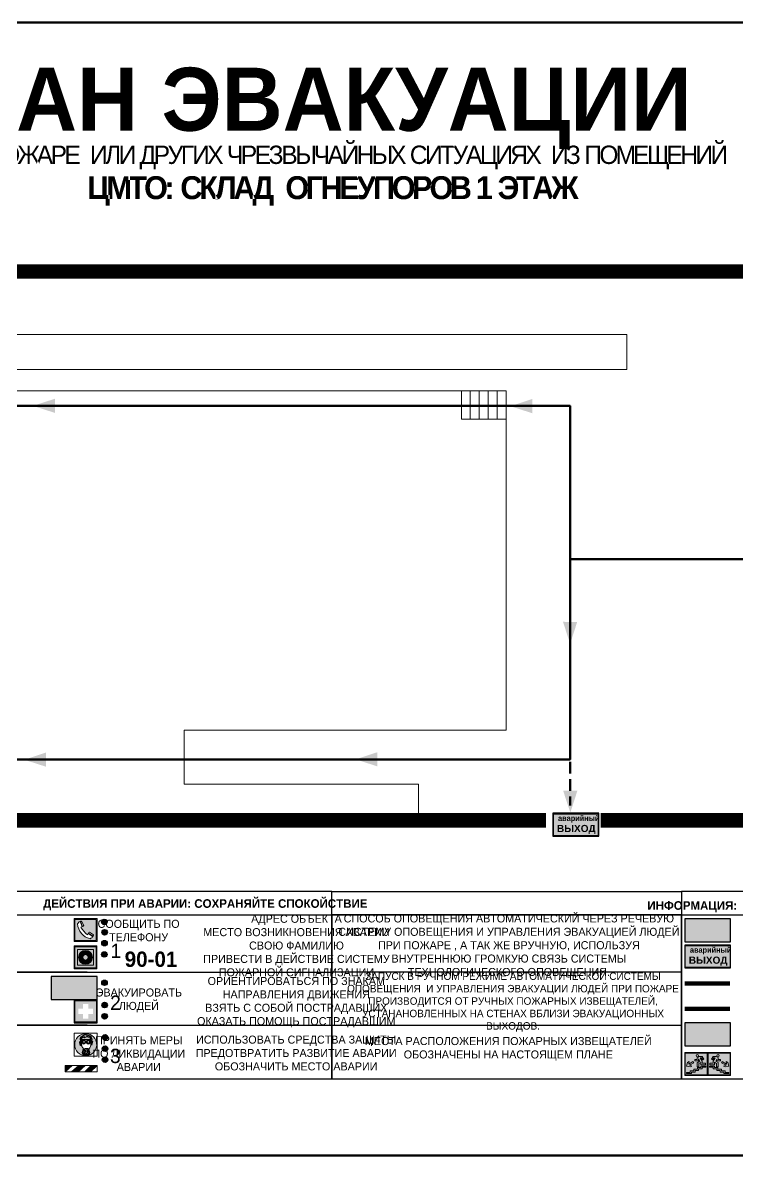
# Model space of a CAD drawing. Header units: millimetres. Extents: x 13810 to 67229, y 12374 to 21950.
# Drawn here: x 34513.5 to 34762.5, y 20273 to 20668 of the extents above; entities that cross this region are included whole.
import ezdxf

# ---------------------------------------------------------------- set-up
doc = ezdxf.new("R2010")
doc.units = ezdxf.units.MM
doc.linetypes.add('GOST2.303 4', pattern=[7, 5, -2, 0])
doc.linetypes.add('{ Wide Dash }', pattern=[12, 4, -2, 4, -2])
doc.layers.add('План_Штампы', color=7, linetype='Continuous')
doc.styles.add('обычный', font='arial.ttf')

# ---------------------------------------------------------------- blocks, each defined once
blk = doc.blocks.new('A$C38D26F80')
h = blk.add_hatch(color=5)
h.dxf.hatch_style = 1
h.paths.add_polyline_path([(-8.77, -4.48, 1), (-0.19, -4.48, 1)])
h.paths.add_polyline_path([(-6.75, -3.58), (-6.75, -3.31), (-6.62, -3.22), (-6.5, -3.22), (-6.42, -3.3), (-6.39, -3.28), (-6.59, -2.23), (-6.59, -2.01), (-6.38, -1.58), (-4.76, -0.4), (-4.13, -0.79, -0.362848), (-2.1, -2.1, -0.201049), (-2.17, -2.48, 0.085434), (-2.26, -3.13), (-1.9, -3.16), (-2.25, -4.7), (-2.4, -4.59), (-2.43, -4.34), (-2.36, -4.34), (-2.14, -3.34), (-2.47, -3.42), (-2.58, -1.95), (-2.77, -1.58), (-3.58, -1.52), (-3.92, -1.26), (-5.05, -1.73), (-4.87, -1.39), (-5.41, -1.6), (-5.41, -1.46), (-6.13, -1.87), (-6.18, -3.5), (-6.56, -3.47), (-6.37, -4.59), (-6.16, -4.43), (-6.16, -4.66), (-6.36, -4.79), (-6.37, -4.8), (-6.51, -4.76)], flags=16)
h.paths.add_polyline_path([(-6.51, -4.76), (-6.36, -4.79), (-6.37, -4.8)], flags=0)
h.paths.add_polyline_path([(-5.92, -2.34, 0.089508), (-2.67, -2.35), (-2.48, -3.88, -0.268602), (-3.4, -6.18, 0.262449), (-5.2, -6.18, -0.268602), (-6.11, -3.88)], flags=16)
edge = h.paths.add_edge_path(flags=16)
edge.add_ellipse((-5.19, -3.41), major_axis=(0, 0.842), ratio=0.848992, start_angle=0, end_angle=360)
edge = h.paths.add_edge_path(flags=0)
edge.add_ellipse((-5.19, -3.39), major_axis=(0, 0.665), ratio=0.853798, start_angle=0, end_angle=360)
edge = h.paths.add_edge_path(flags=0)
edge.add_ellipse((-5.19, -3.4), major_axis=(0, 0.528), ratio=0.864094, start_angle=0, end_angle=360)
edge = h.paths.add_edge_path(flags=16)
edge.add_ellipse((-3.47, -3.4), major_axis=(0, 0.842), ratio=0.848992, start_angle=0, end_angle=360)
h.paths.add_polyline_path([(-3.13, -6.45), (-3.13, -6.84, 0.383174), (-5.57, -6.85), (-5.57, -6.49, -0.369952)], flags=16)
edge = h.paths.add_edge_path(flags=0)
edge.add_ellipse((-3.47, -3.39), major_axis=(0, 0.665), ratio=0.853798, start_angle=0, end_angle=360)
edge = h.paths.add_edge_path(flags=0)
edge.add_ellipse((-3.47, -3.4), major_axis=(0, 0.528), ratio=0.864094, start_angle=0, end_angle=360)
edge = h.paths.add_edge_path(flags=16)
edge.add_ellipse((-4.34, -7.57), major_axis=(-1.48, 0), ratio=0.744955, start_angle=0, end_angle=360)
h.paths.add_polyline_path([(-5.01, -6.85, -1), (-5.15, -6.85, -1)], flags=0)
h.paths.add_polyline_path([(-5.33, -7.14, -1), (-5.47, -7.14, -1)], flags=0)
h.paths.add_polyline_path([(-4.61, -6.71, -1), (-4.74, -6.71, -1)], flags=16)
h.paths.add_polyline_path([(-5.43, -7.51, -1), (-5.57, -7.51, -1)], flags=0)
h.paths.add_polyline_path([(-4.26, -6.67, -1), (-4.4, -6.67, -1)], flags=16)
h.paths.add_polyline_path([(-4.74, -7.14, -1), (-4.88, -7.14, -1)], flags=0)
h.paths.add_polyline_path([(-4.93, -7.43, -1), (-5.07, -7.43, -1)], flags=0)
h.paths.add_polyline_path([(-4.41, -7.07, -1), (-4.54, -7.07, -1)], flags=0)
h.paths.add_polyline_path([(-5.33, -7.87, -1), (-5.46, -7.87, -1)], flags=0)
h.paths.add_polyline_path([(-3.8, -6.71, -1), (-3.94, -6.71, -1)], flags=16)
h.paths.add_polyline_path([(-4.85, -7.78, -1), (-4.98, -7.78, -1)], flags=0)
h.paths.add_polyline_path([(-3.96, -7.14, -1), (-4.1, -7.14, -1)], flags=0)
h.paths.add_polyline_path([(-4.33, -7.53, -1), (-4.47, -7.53, -1)], flags=0)
h.paths.add_polyline_path([(-5.09, -8.12, -1), (-5.23, -8.12, -1)], flags=0)
h.paths.add_polyline_path([(-3.5, -6.94, -1), (-3.64, -6.94, -1)], flags=0)
h.paths.add_polyline_path([(-4.54, -7.97, -1), (-4.68, -7.97, -1)], flags=0)
h.paths.add_polyline_path([(-3.66, -7.39, -1), (-3.8, -7.39, -1)], flags=0)
h.paths.add_polyline_path([(-4.73, -8.35, -1), (-4.86, -8.35, -1)], flags=0)
h.paths.add_polyline_path([(-4.09, -7.96, -1), (-4.23, -7.96, -1)], flags=0)
h.paths.add_polyline_path([(-3.77, -7.74, -1), (-3.91, -7.74, -1)], flags=0)
h.paths.add_polyline_path([(-3.22, -7.27, -1), (-3.35, -7.27, -1)], flags=0)
h.paths.add_polyline_path([(-4.34, -8.4, -1), (-4.47, -8.4, -1)], flags=0)
h.paths.add_polyline_path([(-3.16, -7.61, -1), (-3.3, -7.61, -1)], flags=0)
h.paths.add_polyline_path([(-3.9, -8.35, -1), (-4.04, -8.35, -1)], flags=0)
h.paths.add_polyline_path([(-3.32, -7.91, -1), (-3.46, -7.91, -1)], flags=0)
h.paths.add_polyline_path([(-3.55, -8.23, -1), (-3.69, -8.23, -1)], flags=0)
at = {"color": 5, "lineweight": 5}
for p, q in [((-4.48, 0), (-8.96, 0)), ((-8.96, 0), (-8.96, -4.48)), ((-4.48, 0), (0, 0)), ((0, 0), (0, -4.48)), ((-6.75, -3.31), (-6.62, -3.22)), ((-6.75, -3.58), (-6.75, -3.31)), ((-6.51, -4.76), (-6.75, -3.58)), ((-6.62, -3.22), (-6.5, -3.22)), ((-6.59, -2.01), (-6.38, -1.58)), ((-6.59, -2.23), (-6.59, -2.01)), ((-6.39, -3.28), (-6.59, -2.23)), ((-6.18, -3.5), (-6.56, -3.47)), ((-6.56, -3.47), (-6.37, -4.59)), ((-6.5, -3.22), (-6.42, -3.3)), ((-6.42, -3.3), (-6.39, -3.28)), ((-6.38, -1.58), (-4.76, -0.4)), ((-6.13, -1.87), (-6.18, -3.5)), ((-5.41, -1.46), (-6.13, -1.87)), ((-5.92, -2.34), (-6.11, -3.88)), ((-4.87, -1.39), (-5.41, -1.6)), ((-5.41, -1.6), (-5.41, -1.46)), ((-3.92, -1.26), (-5.05, -1.73)), ((-5.05, -1.73), (-4.87, -1.39)), ((-4.76, -0.4), (-4.13, -0.79)), ((-3.58, -1.52), (-3.92, -1.26)), ((-2.77, -1.58), (-3.58, -1.52)), ((-2.58, -1.95), (-2.77, -1.58)), ((-2.67, -2.34), (-2.48, -3.88)), ((-2.47, -3.42), (-2.58, -1.95)), ((-2.14, -3.34), (-2.47, -3.42)), ((-2.43, -4.34), (-2.4, -4.59)), ((-2.43, -4.34), (-2.36, -4.34)), ((-2.36, -4.34), (-2.14, -3.34)), ((-1.9, -3.16), (-2.26, -3.13)), ((-2.25, -4.7), (-1.9, -3.16)), ((-8.96, -8.96), (-8.96, -4.48)), ((-6.37, -4.8), (-6.51, -4.76)), ((-6.37, -4.59), (-6.16, -4.43)), ((-6.16, -4.66), (-6.37, -4.8)), ((-6.16, -4.43), (-6.16, -4.66)), ((-5.57, -6.49), (-5.57, -6.85)), ((-3.13, -6.45), (-3.13, -6.84)), ((-2.4, -4.59), (-2.25, -4.7)), ((0, -8.96), (0, -4.48)), ((-4.48, -8.96), (-8.96, -8.96)), ((-4.48, -8.96), (0, -8.96))]:
    blk.add_line(p, q, dxfattribs=at)
at = {"color": 5}
for p, q in [((-6.75, -3.31), (-6.62, -3.22)), ((-6.75, -3.58), (-6.75, -3.31)), ((-6.51, -4.76), (-6.75, -3.58)), ((-6.62, -3.22), (-6.5, -3.22)), ((-6.59, -2.01), (-6.38, -1.58)), ((-6.59, -2.23), (-6.59, -2.01)), ((-6.39, -3.28), (-6.59, -2.23)), ((-6.18, -3.5), (-6.56, -3.47)), ((-6.56, -3.47), (-6.37, -4.59)), ((-6.5, -3.22), (-6.42, -3.3)), ((-6.42, -3.3), (-6.39, -3.28)), ((-6.38, -1.58), (-4.76, -0.4)), ((-6.13, -1.87), (-6.18, -3.5)), ((-5.41, -1.46), (-6.13, -1.87)), ((-4.87, -1.39), (-5.41, -1.6)), ((-5.41, -1.6), (-5.41, -1.46)), ((-3.92, -1.26), (-5.05, -1.73)), ((-5.05, -1.73), (-4.87, -1.39)), ((-4.76, -0.4), (-4.13, -0.79)), ((-3.58, -1.52), (-3.92, -1.26)), ((-2.77, -1.58), (-3.58, -1.52)), ((-2.58, -1.95), (-2.77, -1.58)), ((-2.47, -3.42), (-2.58, -1.95)), ((-2.14, -3.34), (-2.47, -3.42)), ((-2.4, -4.59), (-2.43, -4.34)), ((-2.43, -4.34), (-2.36, -4.34)), ((-2.36, -4.34), (-2.14, -3.34)), ((-2.26, -3.13), (-1.9, -3.16)), ((-1.9, -3.16), (-2.25, -4.7)), ((-6.37, -4.8), (-6.51, -4.76)), ((-6.36, -4.79), (-6.51, -4.76)), ((-6.37, -4.59), (-6.16, -4.43)), ((-6.16, -4.66), (-6.37, -4.8)), ((-6.16, -4.66), (-6.36, -4.79)), ((-6.16, -4.43), (-6.16, -4.66)), ((-2.25, -4.7), (-2.4, -4.59))]:
    blk.add_line(p, q, dxfattribs=at)
at = {"color": 5, "lineweight": 5}
for centre, radius in [((-4.48, -4.48), 4.29), ((-5.5, -7.51), 0.0678), ((-5.4, -7.14), 0.0678), ((-5.4, -7.87), 0.0678), ((-5.16, -8.12), 0.0678), ((-5.08, -6.85), 0.0678), ((-5, -7.43), 0.0678), ((-4.91, -7.78), 0.0678), ((-4.81, -7.14), 0.0678), ((-4.79, -8.35), 0.0678), ((-4.67, -6.71), 0.0678), ((-4.61, -7.97), 0.0678), ((-4.47, -7.07), 0.0678), ((-4.4, -7.53), 0.0678), ((-4.4, -8.4), 0.0678), ((-4.33, -6.67), 0.0678), ((-4.16, -7.96), 0.0678), ((-4.03, -7.14), 0.0678), ((-3.97, -8.35), 0.0678), ((-3.87, -6.71), 0.0678), ((-3.84, -7.74), 0.0678), ((-3.73, -7.39), 0.0678), ((-3.62, -8.23), 0.0678), ((-3.57, -6.94), 0.0678), ((-3.39, -7.91), 0.0678), ((-3.28, -7.27), 0.0678), ((-3.23, -7.61), 0.0678)]:
    blk.add_circle(centre, radius, dxfattribs=at)
for centre, radius, start, end in [((-3.66, -4.24), 2.47, 171.573, 231.7124), ((-4.28, 6.66), 9.15, 259.6987, 280.1569), ((-4.93, -4.24), 2.47, 308.2876, 8.427), ((-0.47, -3.05), 1.79, 161.5846, 182.4584), ((-2.6, -2.2), 0.513, 326.4781, 11.7739), ((-4.33, -7.88), 1.87, 50.358, 131.5662), ((-4.34, -8.2), 1.82, 48.4943, 132.3565), ((-4.3, -7.78), 1.83, 60.5889, 119.4111)]:
    blk.add_arc(centre, radius, start, end, dxfattribs=at)
at = {"color": 5}
for centre, radius, start, end in [((-3.89, -2.66), 1.88, 17.387, 97.1599), ((-0.35, -3.07), 1.91, 162.2553, 181.7878), ((-2.6, -2.2), 0.511, 326.3906, 11.8614)]:
    blk.add_arc(centre, radius, start, end, dxfattribs=at)
at = {"color": 5, "lineweight": 5}
for centre, major_axis, ratio in [((-5.19, -3.41), (0, 0.842), 0.848992), ((-5.19, -3.39), (0, 0.665), 0.853798), ((-5.19, -3.4), (0, 0.528), 0.864094), ((-3.47, -3.4), (0, 0.842), 0.848992), ((-3.47, -3.39), (0, 0.665), 0.853798), ((-3.47, -3.4), (0, 0.528), 0.864094), ((-4.34, -7.57), (-1.48, 0), 0.744955)]:
    blk.add_ellipse(centre, major_axis=major_axis, ratio=ratio, dxfattribs=at)
blk = doc.blocks.new('A$C47DD6509')
at = {"lineweight": 5}
for points in [[(-8.69, 0), (-11.19, 0), (-11.19, -2.22)], [(-4.22, 0), (-6.45, 0), (-8.91, -2.22), (-6.61, -2.22)], [(0, 0), (-2.09, 0), (-4.36, -2.22), (-2.29, -2.22)]]:
    blk.add_hatch(color=242, dxfattribs=at).paths.add_polyline_path(points)
at = {"color": 242, "lineweight": 5}
for p, q in [((-11.19, -2.22), (-8.69, 0)), ((-11.19, -2.22), (-11.19, 0)), ((-11.19, 0), (-8.69, 0)), ((-11.19, 0), (0, 0)), ((-8.91, -2.22), (-6.45, 0)), ((-6.61, -2.22), (-4.22, 0)), ((-4.36, -2.22), (-2.09, 0)), ((-2.29, -2.22), (0, 0)), ((0, 0), (0, -2.22)), ((0, -2.22), (-11.19, -2.22))]:
    blk.add_line(p, q, dxfattribs=at)
blk = doc.blocks.new('A$C32E8229D')
at = {"true_color": 0xffffff}
blk.add_hatch(color=7, dxfattribs=at).paths.add_polyline_path([(0, 0), (0, -8), (16, -8), (16, 0)])
h = blk.add_hatch(color=126)
h.paths.add_polyline_path([(0.2, -0.2), (15.8, -0.2), (15.8, -7.8), (0.2, -7.8)])
h.paths.add_polyline_path([(13.49, -2.05), (12.08, -2.05), (11.37, -2.63, 0.162397), (11.29, -2.84), (11.29, -3.63), (10.35, -3.63), (10.35, -4.05), (11.68, -4.05), (11.68, -3.48), (12.26, -4.28), (11.29, -5.1), (11.29, -6.78), (11.85, -6.78), (11.85, -5.44), (12.8, -4.64), (12.8, -5.94), (14.46, -5.94), (14.46, -5.39), (13.45, -5.39), (13.45, -3.97), (12.46, -2.59), (13.15, -2.59), (13.69, -3.34), (14.18, -3)], flags=16)
h.paths.add_polyline_path([(10.74, -1.82, 1), (11.8, -1.82, 1)], flags=16)
h.paths.add_polyline_path([(9.39, -3.59), (5.99, -3.59), (6.56, -3.03), (5.91, -3.03), (5.1, -3.83), (5.91, -4.64), (6.56, -4.64), (5.99, -4.09), (9.39, -4.09)], flags=16)
h.paths.add_polyline_path([(4.29, -1.08), (1.72, -1.08), (1.72, -6.6), (4.29, -6.6)], flags=16)
at = {"color": 126}
blk.add_lwpolyline([(16, -8), (0, -8), (0, 0), (16, 0)], close=True, dxfattribs=at)
blk = doc.blocks.new('A$C18900ED3')
h = blk.add_hatch(color=126)
h.paths.add_polyline_path([(-0.18, -0.18), (-7.02, -0.18), (-7.02, -7.02), (-0.18, -7.02)])
h.paths.add_polyline_path([(-5.89, -4.46), (-5.89, -2.77), (-4.46, -2.77), (-4.46, -1.31), (-2.77, -1.31), (-2.77, -2.77), (-1.33, -2.77), (-1.33, -4.46), (-2.77, -4.46), (-2.77, -5.89), (-4.46, -5.89), (-4.46, -4.46)], flags=16)
at = {"color": 126}
for p, q in [((-7.2, 0), (-7.2, -7.2)), ((0, 0), (-7.2, 0)), ((0, -7.2), (0, 0)), ((-7.02, -7.02), (-7.02, -0.18)), ((-7.02, -0.18), (-0.18, -0.18)), ((-0.18, -0.18), (-0.18, -7.02)), ((-0.18, -7.02), (-7.02, -7.02)), ((-7.2, -7.2), (0, -7.2))]:
    blk.add_line(p, q, dxfattribs=at)
blk = doc.blocks.new('A$C456E1F9C')
at = {"lineweight": 5}
h = blk.add_hatch(color=242, dxfattribs=at)
h.paths.add_polyline_path([(0.51, -1.47), (0.51, -13.26), (12.29, -13.26), (12.29, -1.47)])
h.paths.add_polyline_path([(5.42, -4.95, -0.254479), (4.78, -5.4), (3.52, -2.53, -0.209735), (4.23, -2.4)], flags=16)
h.paths.add_polyline_path([(8.53, -8.6), (10.87, -10.17), (10.54, -10.76), (8.03, -9.13, -0.192251)], flags=16)
h.paths.add_polyline_path([(4.61, -5.49, 0.005518), (3.87, -5.72, 0.128647), (7.49, -10.01, 0.00809), (7.83, -9.33), (10.47, -10.97, -0.16736), (8.99, -12.25, -0.327862), (1.95, -3.95, -0.166952), (3.36, -2.62)], flags=16)
at = {"color": 242, "lineweight": 5}
for p, q in [((0, -13.77), (0, -0.97)), ((12.8, -0.97), (0, -0.97)), ((4.61, -5.49), (3.36, -2.62)), ((3.52, -2.53), (4.78, -5.4)), ((4.23, -2.4), (5.42, -4.95)), ((12.8, -13.77), (12.8, -0.97)), ((7.83, -9.33), (10.47, -10.97)), ((8.03, -9.13), (10.54, -10.76)), ((10.81, -10.12), (8.53, -8.6)), ((10.54, -10.76), (10.8, -10.3)), ((10.8, -10.3), (10.81, -10.12)), ((0, -13.77), (12.8, -13.77))]:
    blk.add_line(p, q, dxfattribs=at)
blk.add_lwpolyline([(0.51, -1.47), (12.29, -1.47), (12.29, -13.26), (0.51, -13.26)], close=True, dxfattribs=at)
for centre, radius, start, end in [((4.59, -5.34), 2.99, 114.28453, 152.19739), ((11.12, -3.31), 9.19, 183.99153, 256.60086), ((4.02, -3.27), 0.891, 76.32839, 123.70924), ((14.98, -39.1), 35.17, 107.14873, 108.41345), ((13.86, -0.94), 11.08, 205.55365, 234.87622), ((4.68, -4.59), 0.824, 276.9621, 334.07228), ((-13.31, 0.8), 23.44, 332.54871, 334.40268), ((8.94, -9.5), 0.989, 114.40924, 157.93883), ((7.87, -9.46), 3, 291.92908, 329.9329)]:
    blk.add_arc(centre, radius, start, end, dxfattribs=at)
blk = doc.blocks.new('A$C54414219')
at = {"true_color": 0xffffff}
h = blk.add_hatch(color=7, dxfattribs=at)
h.paths.add_polyline_path([(2.39, -9.45), (2.39, -18.3), (11.23, -18.3), (11.23, -9.45)], flags=0)
h.paths.add_polyline_path([(10.71, -13.87, -1), (2.92, -13.87, -1)], flags=0)
h.paths.add_polyline_path([(8.3, -13.87, -1), (5.33, -13.87, -1)], flags=0)
h.paths.add_polyline_path([(0.41, -7.47), (0.41, -20.27), (13.21, -20.27), (13.21, -7.47)])
h.paths.add_polyline_path([(0.92, -19.77), (12.71, -19.77), (12.71, -7.98), (0.92, -7.98)], flags=16)
h.paths.add_polyline_path([(11.23, -9.45), (11.23, -18.3), (2.39, -18.3), (2.39, -9.45)], flags=0)
at = {"lineweight": 5}
h = blk.add_hatch(color=242, dxfattribs=at)
h.paths.add_polyline_path([(12.71, -7.98), (0.92, -7.98), (0.92, -19.77), (12.71, -19.77)])
h.paths.add_polyline_path([(11.23, -18.3), (2.39, -18.3), (2.39, -9.45), (11.23, -9.45)], flags=16)
h.paths.add_polyline_path([(10.71, -13.87, -1), (2.92, -13.87, -1)], flags=0)
h.paths.add_polyline_path([(8.3, -13.87, -1), (5.33, -13.87, -1)], flags=0)
at = {"true_color": 0xffffff}
h = blk.add_hatch(color=7, dxfattribs=at)
h.paths.add_polyline_path([(2.39, -9.45), (2.39, -18.3), (11.23, -18.3), (11.23, -9.45)])
h.paths.add_polyline_path([(10.71, -13.87, -1), (2.92, -13.87, -1)], flags=16)
h.paths.add_polyline_path([(8.3, -13.87, -1), (5.33, -13.87, -1)], flags=0)
at = {"lineweight": 5}
h = blk.add_hatch(color=242, dxfattribs=at)
h.paths.add_polyline_path([(2.92, -13.87, 1), (10.71, -13.87, 1)])
h.paths.add_polyline_path([(8.3, -13.87, -1), (5.33, -13.87, -1)], flags=16)
at = {"color": 242, "lineweight": 5}
for p, q in [((0.41, -20.27), (0.41, -7.47)), ((0.41, -7.47), (13.21, -7.47)), ((0.41, -7.47), (13.21, -7.47)), ((13.21, -20.27), (13.21, -7.47)), ((0.41, -20.27), (13.21, -20.27))]:
    blk.add_line(p, q, dxfattribs=at)
for points in [[(0.92, -7.98), (12.71, -7.98), (12.71, -19.77), (0.92, -19.77)], [(2.39, -9.45), (11.23, -9.45), (11.23, -18.3), (2.39, -18.3)]]:
    blk.add_lwpolyline(points, close=True, dxfattribs=at)
for radius in [3.89, 1.49]:
    blk.add_circle((6.81, -13.87), radius, dxfattribs=at)
blk = doc.blocks.new('A$C7B4425F7')
at = {"true_color": 0xffffff}
blk.add_hatch(color=7, dxfattribs=at).paths.add_polyline_path([(0, 0), (-16, 0), (-16, -8), (0, -8)])
h = blk.add_hatch(color=126)
h.paths.add_polyline_path([(-0.2, -0.2), (-15.8, -0.2), (-15.8, -7.8), (-0.2, -7.8)])
h.paths.add_polyline_path([(-11.76, -2.03), (-11.76, -3.66), (-11.17, -3.66, -0.568275), (-11.17, -6.18), (-12.58, -6.18), (-12.58, -2.03)], flags=16)
h.paths.add_polyline_path([(-13.33, -4.12, -0.495768), (-13.59, -6.18), (-15.03, -6.18), (-15.03, -2.03), (-13.59, -2.03, -0.487973)], flags=16)
h.paths.add_polyline_path([(-10.25, -2.03), (-9.48, -2.03), (-9.48, -6.18), (-10.25, -6.18)], flags=16)
h.paths.add_polyline_path([(-13.84, -3.69), (-14.24, -3.69), (-14.24, -3.03), (-13.9, -3.03, -0.692621)], flags=0)
h.paths.add_polyline_path([(-9.15, -2.03), (-8.4, -2.03), (-8.04, -3.07), (-7.68, -2.03), (-6.93, -2.03), (-7.64, -4.1), (-6.93, -6.18), (-7.68, -6.18), (-8.04, -5.14), (-8.4, -6.18), (-9.15, -6.18), (-8.44, -4.1)], flags=16)
h.paths.add_polyline_path([(-11.76, -4.46), (-11.42, -4.46, -0.692621), (-11.36, -5.12), (-11.76, -5.12)], flags=0)
h.paths.add_polyline_path([(-13.9, -5.2), (-14.24, -5.2), (-14.24, -4.55), (-13.84, -4.55, -0.708038)], flags=0)
edge = h.paths.add_edge_path(flags=16)
edge.add_ellipse((-5.51, -4.08), major_axis=(0, 2.05), ratio=0.586184, start_angle=0, end_angle=360)
edge = h.paths.add_edge_path(flags=0)
edge.add_ellipse((-5.51, -4.08), major_axis=(0, 1.14), ratio=0.454828, start_angle=0, end_angle=360)
h.paths.add_polyline_path([(-4.13, -4.96, 0.377264), (-3.48, -4.52, 0.0555), (-3.16, -2.03), (-1.66, -2.03), (-1.66, -4.96), (-0.96, -4.96), (-0.96, -7.01), (-1.75, -7.01), (-1.75, -6.18), (-3.3, -6.18), (-3.3, -7.02), (-4.13, -7.02)], flags=16)
h.paths.add_polyline_path([(-2.73, -2.91), (-2.28, -2.91), (-2.28, -4.96), (-3.05, -4.96, 0.079136)], flags=0)
at = {"color": 126}
blk.add_lwpolyline([(-16, -8), (0, -8), (0, 0), (-16, 0)], close=True, dxfattribs=at)
blk = doc.blocks.new('A$C41C009D9')
at = {"true_color": 0xffffff}
blk.add_hatch(color=7, dxfattribs=at).paths.add_polyline_path([(0, 8), (-16, 8), (-16, 0), (0, 0)])
h = blk.add_hatch(color=126)
h.dxf.hatch_style = 1
h.paths.add_polyline_path([(-15.8, 7.8), (-15.8, 0.2), (-0.2, 0.2), (-0.2, 7.8)])
at = {"color": 126}
for points in [[(-16, 0), (0, 0), (0, 8), (-16, 8)], [(-16, 0), (0, 0), (0, 8), (-16, 8)], [(-15.8, 7.8), (-0.2, 7.8), (-0.2, 0.2), (-15.8, 0.2)]]:
    blk.add_lwpolyline(points, close=True, dxfattribs=at)
at = {"color": 7, "true_color": 0xffffff, "insert": (-15.8, 7.3), "char_height": 2.5, "width": 15.5999, "attachment_point": 1, "style": 'обычный'}
blk.add_mtext('\\pi1.6133;{\\fArial|b1|i0|c204|p34;\\H0.8x;\\W0.8;аварийный\\H1.25x;\\W1;\\P\\pi1.2327;ВЫХОД}', dxfattribs=at)
blk = doc.blocks.new('вниз 3')
at = {"lineweight": 0, "true_color": 0xffffff}
h = blk.add_hatch(color=7, dxfattribs=at)
h.dxf.hatch_style = 1
h.paths.add_polyline_path([(40997.5, -4475.69), (40997.25, -4475.28), (40995.76, -4476.15), (40995.97, -4475.23), (40995.39, -4475.56), (40995.05, -4476.83), (40996.33, -4477.17), (40996.91, -4476.83), (40996, -4476.55)], flags=0)
h.paths.add_polyline_path([(40999.81, -4473.95), (41000.22, -4473.95), (41000.64, -4474.67), (41001.03, -4474.43), (41000.46, -4473.49), (41000.42, -4473.49), (40999.43, -4473.49), (40998.68, -4473.92), (40998.68, -4474.57), (40997.88, -4474.57), (40997.88, -4475), (40999.14, -4475), (40999.14, -4474.43), (40999.14, -4474.38), (40999.59, -4475.15), (40998.72, -4475.67), (40998.72, -4477.06), (40999.24, -4477.06), (40999.24, -4475.96), (40999.95, -4475.56), (40999.95, -4476.43), (41001.61, -4476.43), (41001.61, -4475.88), (41000.47, -4475.88), (41000.47, -4475.12)], flags=0)
h.paths.add_polyline_path([(40999.2, -4473.24, 1), (40998.35, -4473.24, 1)], flags=0)
h.paths.add_polyline_path([(41000.46, -4477.26), (41001.69, -4477.26), (41001.69, -4476.84), (41000.03, -4476.84), (41000.03, -4477.39), (40998.78, -4477.39), (40998.78, -4477.95), (40997.53, -4477.95), (40997.53, -4478.5), (40996.29, -4478.5), (40996.29, -4479.06), (40995.05, -4479.06), (40995.05, -4479.48), (40995.29, -4479.48), (40996.72, -4479.48), (40996.72, -4478.92), (40997.97, -4478.92), (40997.97, -4478.36), (40999.2, -4478.36), (40999.2, -4477.81), (41000.46, -4477.81)], flags=0)
h.paths.add_polyline_path([(41002.37, -4472.17), (40994.37, -4472.17), (40994.37, -4480.17), (41002.37, -4480.17)])
h.paths.add_polyline_path([(41002.16, -4479.96), (40994.57, -4479.96), (40994.57, -4472.37), (41002.16, -4472.37)], flags=16)
h.paths.add_polyline_path([(41001.61, -4475.88), (41001.61, -4476.43), (40999.95, -4476.43), (40999.95, -4475.56), (40999.24, -4475.96), (40999.24, -4477.06), (40998.72, -4477.06), (40998.72, -4475.67), (40999.59, -4475.15), (40999.14, -4474.38), (40999.14, -4474.43), (40999.14, -4475), (40997.88, -4475), (40997.88, -4474.57), (40998.68, -4474.57), (40998.68, -4473.92), (40999.43, -4473.49), (41000.42, -4473.49), (41000.46, -4473.49), (41001.03, -4474.43), (41000.64, -4474.67), (41000.22, -4473.95), (40999.81, -4473.95), (41000.47, -4475.12), (41000.47, -4475.88)], flags=0)
h.paths.add_polyline_path([(41001.69, -4476.84), (41001.69, -4477.26), (41000.46, -4477.26), (41000.46, -4477.81), (40999.2, -4477.81), (40999.2, -4478.36), (40997.97, -4478.36), (40997.97, -4478.92), (40996.72, -4478.92), (40996.72, -4479.48), (40995.05, -4479.48), (40995.05, -4479.06), (40996.29, -4479.06), (40996.29, -4478.5), (40997.53, -4478.5), (40997.53, -4477.95), (40998.78, -4477.95), (40998.78, -4477.39), (41000.03, -4477.39), (41000.03, -4476.84)], flags=0)
h.paths.add_polyline_path([(40998.35, -4473.24, -1), (40999.2, -4473.24, -1)], flags=0)
h.paths.add_polyline_path([(40997.5, -4475.69), (40996, -4476.55), (40996.91, -4476.83), (40996.33, -4477.17), (40995.05, -4476.83), (40995.39, -4475.56), (40995.97, -4475.23), (40995.76, -4476.15), (40997.25, -4475.28)], flags=0)
at = {"lineweight": 0}
h = blk.add_hatch(color=126, dxfattribs=at)
h.dxf.hatch_style = 1
h.paths.add_polyline_path([(41002.16, -4472.37), (40994.57, -4472.37), (40994.57, -4479.96), (41002.16, -4479.96)])
h.paths.add_polyline_path([(40995.97, -4475.23), (40995.76, -4476.15), (40997.25, -4475.28), (40997.5, -4475.69), (40996, -4476.55), (40996.91, -4476.83), (40996.33, -4477.17), (40995.05, -4476.83), (40995.39, -4475.56)], flags=16)
h.paths.add_polyline_path([(40997.88, -4474.57), (40998.68, -4474.57), (40998.68, -4473.92), (40999.43, -4473.49), (41000.42, -4473.49), (41000.46, -4473.49), (41001.03, -4474.43), (41000.64, -4474.67), (41000.22, -4473.95), (40999.81, -4473.95), (41000.47, -4475.12), (41000.47, -4475.88), (41001.61, -4475.88), (41001.61, -4476.43), (40999.95, -4476.43), (40999.95, -4475.56), (40999.24, -4475.96), (40999.24, -4477.06), (40998.72, -4477.06), (40998.72, -4475.67), (40999.59, -4475.15), (40999.14, -4474.38), (40999.14, -4474.43), (40999.14, -4475), (40997.88, -4475)], flags=16)
h.paths.add_polyline_path([(40998.35, -4473.24, -1), (40999.2, -4473.24, -1)], flags=16)
h.paths.add_polyline_path([(40997.53, -4477.95), (40998.78, -4477.95), (40998.78, -4477.39), (41000.03, -4477.39), (41000.03, -4476.84), (41001.69, -4476.84), (41001.69, -4477.26), (41000.46, -4477.26), (41000.46, -4477.81), (40999.2, -4477.81), (40999.2, -4478.36), (40997.97, -4478.36), (40997.97, -4478.92), (40996.72, -4478.92), (40996.72, -4479.48), (40995.05, -4479.48), (40995.05, -4479.06), (40996.29, -4479.06), (40996.29, -4478.5), (40997.53, -4478.5)], flags=16)
at = {"lineweight": 0, "true_color": 0xffffff}
h = blk.add_hatch(color=7, dxfattribs=at)
h.dxf.hatch_style = 1
h.paths.add_polyline_path([(40999.2, -4473.24, 1), (40998.35, -4473.24, 1)])
h.paths.add_polyline_path([(40999.81, -4473.95), (41000.22, -4473.95), (41000.64, -4474.67), (41001.03, -4474.43), (41000.46, -4473.49), (41000.42, -4473.49), (40999.43, -4473.49), (40998.68, -4473.92), (40998.68, -4474.57), (40997.88, -4474.57), (40997.88, -4475), (40999.14, -4475), (40999.14, -4474.43), (40999.14, -4474.38), (40999.59, -4475.15), (40998.72, -4475.67), (40998.72, -4477.06), (40999.24, -4477.06), (40999.24, -4475.96), (40999.95, -4475.56), (40999.95, -4476.43), (41001.61, -4476.43), (41001.61, -4475.88), (41000.47, -4475.88), (41000.47, -4475.12)])
h.paths.add_polyline_path([(40999.2, -4477.81), (41000.46, -4477.81), (41000.46, -4477.26), (41001.69, -4477.26), (41001.69, -4476.84), (41000.03, -4476.84), (41000.03, -4477.39), (40998.78, -4477.39), (40998.78, -4477.95), (40997.53, -4477.95), (40997.53, -4478.5), (40996.29, -4478.5), (40996.29, -4479.06), (40995.05, -4479.06), (40995.05, -4479.48), (40995.29, -4479.48), (40996.72, -4479.48), (40996.72, -4478.92), (40997.97, -4478.92), (40997.97, -4478.36), (40999.2, -4478.36)])
h.paths.add_polyline_path([(40997.5, -4475.69), (40997.25, -4475.28), (40995.76, -4476.15), (40995.97, -4475.23), (40995.39, -4475.56), (40995.05, -4476.83), (40996.33, -4477.17), (40996.91, -4476.83), (40996, -4476.55)])
at = {"color": 126, "lineweight": 0}
for points in [[(40994.37, -4472.17), (41002.37, -4472.17), (41002.37, -4480.17), (40994.37, -4480.17)], [(40994.57, -4472.37), (41002.16, -4472.37), (41002.16, -4479.96), (40994.57, -4479.96)]]:
    blk.add_lwpolyline(points, close=True, dxfattribs=at)
for points in [[(40995.05, -4476.83), (40995.39, -4475.56), (40995.97, -4475.23), (40995.76, -4476.15), (40997.25, -4475.28), (40997.5, -4475.69), (40996, -4476.55), (40996.91, -4476.83), (40996.33, -4477.17), (40995.05, -4476.83)], [(40999.14, -4474.43), (40999.14, -4475), (40997.88, -4475), (40997.88, -4474.57), (40998.68, -4474.57), (40998.68, -4473.92), (40999.43, -4473.49), (41000.42, -4473.49), (41000.46, -4473.49), (41001.03, -4474.43), (41000.64, -4474.67), (41000.22, -4473.95), (40999.81, -4473.95), (41000.47, -4475.12), (41000.47, -4475.88), (41001.61, -4475.88), (41001.61, -4476.43), (40999.95, -4476.43), (40999.95, -4475.56), (40999.24, -4475.96), (40999.24, -4477.06), (40998.72, -4477.06), (40998.72, -4475.67), (40999.59, -4475.15), (40999.14, -4474.38), (40999.14, -4474.43)], [(40995.29, -4479.48), (40995.05, -4479.48), (40995.05, -4479.06), (40996.29, -4479.06), (40996.29, -4478.5), (40997.53, -4478.5), (40997.53, -4477.95), (40998.78, -4477.95), (40998.78, -4477.39), (41000.03, -4477.39), (41000.03, -4476.84), (41001.69, -4476.84), (41001.69, -4477.26), (41000.46, -4477.26), (41000.46, -4477.81), (40999.2, -4477.81), (40999.2, -4478.36), (40997.97, -4478.36), (40997.97, -4478.92), (40996.72, -4478.92), (40996.72, -4479.48), (40995.05, -4479.48)]]:
    blk.add_lwpolyline(points, dxfattribs=at)
blk.add_circle((40998.77, -4473.24), 0.426, dxfattribs=at)
blk = doc.blocks.new('вниз')
at = {"lineweight": 0, "true_color": 0xffffff}
h = blk.add_hatch(color=7, dxfattribs=at)
h.dxf.hatch_style = 1
h.paths.add_polyline_path([(40994.51, -4472.22), (40986.51, -4472.22), (40986.51, -4480.22), (40994.51, -4480.22)])
h.paths.add_polyline_path([(40994.31, -4472.42), (40994.31, -4480.01), (40986.71, -4480.01), (40986.71, -4472.42)], flags=16)
h.paths.add_polyline_path([(40988.43, -4473.53), (40989.43, -4473.53), (40990.19, -4473.96), (40990.19, -4474.6), (40991, -4474.6), (40991, -4475.06), (40989.73, -4475.06), (40989.73, -4474.46), (40989.3, -4475.18), (40990.17, -4475.7), (40990.17, -4477.11), (40989.63, -4477.11), (40989.63, -4476.01), (40988.94, -4475.59), (40988.94, -4476.46), (40988.94, -4476.46), (40987.47, -4476.46), (40987.26, -4476.46), (40987.26, -4475.92), (40988.4, -4475.92), (40988.4, -4475.2), (40989.1, -4473.99), (40988.66, -4473.99), (40988.24, -4474.7), (40987.86, -4474.47), (40988.41, -4473.56)], flags=0)
h.paths.add_polyline_path([(40990.55, -4473.29, -1), (40989.69, -4473.29, -1)], flags=0)
h.paths.add_polyline_path([(40988.85, -4476.89), (40988.85, -4477.43), (40990.1, -4477.43), (40990.1, -4477.99), (40991.34, -4477.99), (40991.34, -4478.54), (40992.59, -4478.54), (40992.59, -4479.09), (40993.83, -4479.09), (40993.83, -4479.52), (40992.17, -4479.52), (40992.17, -4478.97), (40990.91, -4478.97), (40990.91, -4478.41), (40989.68, -4478.41), (40989.68, -4477.86), (40988.43, -4477.86), (40988.43, -4477.31), (40987.6, -4477.31), (40987.18, -4477.31), (40987.18, -4476.89)], flags=0)
h.paths.add_polyline_path([(40991.61, -4475.33), (40993.12, -4476.2), (40992.9, -4475.27), (40993.48, -4475.6), (40993.83, -4476.88), (40992.56, -4477.22), (40991.97, -4476.88), (40992.9, -4476.61), (40991.38, -4475.74), (40991.58, -4475.39)], flags=0)
h.paths.add_polyline_path([(40990.19, -4473.96), (40989.43, -4473.53), (40988.43, -4473.53), (40988.41, -4473.56), (40987.86, -4474.47), (40988.24, -4474.7), (40988.66, -4473.99), (40989.1, -4473.99), (40988.4, -4475.2), (40988.4, -4475.92), (40987.26, -4475.92), (40987.26, -4476.46), (40987.47, -4476.46), (40988.94, -4476.46), (40988.94, -4476.27), (40988.94, -4475.59), (40989.63, -4476.01), (40989.63, -4477.11), (40990.17, -4477.11), (40990.17, -4475.7), (40989.3, -4475.18), (40989.73, -4474.46), (40989.73, -4475.06), (40991, -4475.06), (40991, -4474.6), (40990.19, -4474.6)], flags=0)
h.paths.add_polyline_path([(40990.55, -4473.29, 1), (40989.69, -4473.29, 1)], flags=0)
h.paths.add_polyline_path([(40991.61, -4475.33), (40991.58, -4475.39), (40991.38, -4475.74), (40992.9, -4476.61), (40991.97, -4476.88), (40992.56, -4477.22), (40993.83, -4476.88), (40993.48, -4475.6), (40992.9, -4475.27), (40993.12, -4476.2)], flags=0)
h.paths.add_polyline_path([(40990.1, -4477.43), (40988.85, -4477.43), (40988.85, -4476.89), (40987.18, -4476.89), (40987.18, -4477.31), (40987.6, -4477.31), (40988.43, -4477.31), (40988.43, -4477.86), (40989.68, -4477.86), (40989.68, -4478.41), (40990.91, -4478.41), (40990.91, -4478.97), (40992.17, -4478.97), (40992.17, -4479.52), (40993.83, -4479.52), (40993.83, -4479.09), (40992.59, -4479.09), (40992.59, -4478.54), (40991.34, -4478.54), (40991.34, -4477.99), (40990.1, -4477.99)], flags=0)
at = {"lineweight": 0}
h = blk.add_hatch(color=126, dxfattribs=at)
h.dxf.hatch_style = 1
h.paths.add_polyline_path([(40994.31, -4472.42), (40986.71, -4472.42), (40986.71, -4480.01), (40994.31, -4480.01)])
h.paths.add_polyline_path([(40988.43, -4473.53), (40989.43, -4473.53), (40990.19, -4473.96), (40990.19, -4474.6), (40991, -4474.6), (40991, -4475.06), (40989.73, -4475.06), (40989.73, -4474.46), (40989.3, -4475.18), (40990.17, -4475.7), (40990.17, -4477.11), (40989.63, -4477.11), (40989.63, -4476.01), (40988.94, -4475.59), (40988.94, -4476.46), (40988.94, -4476.46), (40987.47, -4476.46), (40987.26, -4476.46), (40987.26, -4475.92), (40988.4, -4475.92), (40988.4, -4475.2), (40989.1, -4473.99), (40988.66, -4473.99), (40988.24, -4474.7), (40987.86, -4474.47), (40988.41, -4473.56)], flags=16)
h.paths.add_polyline_path([(40990.55, -4473.29, -1), (40989.69, -4473.29, -1)], flags=16)
h.paths.add_polyline_path([(40988.85, -4476.89), (40988.85, -4477.43), (40990.1, -4477.43), (40990.1, -4477.99), (40991.34, -4477.99), (40991.34, -4478.54), (40992.59, -4478.54), (40992.59, -4479.09), (40993.83, -4479.09), (40993.83, -4479.52), (40992.17, -4479.52), (40992.17, -4478.97), (40990.91, -4478.97), (40990.91, -4478.41), (40989.68, -4478.41), (40989.68, -4477.86), (40988.43, -4477.86), (40988.43, -4477.31), (40987.6, -4477.31), (40987.18, -4477.31), (40987.18, -4476.89)], flags=16)
h.paths.add_polyline_path([(40991.61, -4475.33), (40993.12, -4476.2), (40992.9, -4475.27), (40993.48, -4475.6), (40993.83, -4476.88), (40992.56, -4477.22), (40991.97, -4476.88), (40992.9, -4476.61), (40991.38, -4475.74), (40991.58, -4475.39)], flags=16)
at = {"lineweight": 0, "true_color": 0xffffff}
h = blk.add_hatch(color=7, dxfattribs=at)
h.dxf.hatch_style = 1
h.paths.add_polyline_path([(40989.73, -4474.46), (40989.73, -4475.06), (40991, -4475.06), (40991, -4474.6), (40990.19, -4474.6), (40990.19, -4473.96), (40989.43, -4473.53), (40988.43, -4473.53), (40988.41, -4473.56), (40987.86, -4474.47), (40988.24, -4474.7), (40988.66, -4473.99), (40989.1, -4473.99), (40988.4, -4475.2), (40988.4, -4475.92), (40987.26, -4475.92), (40987.26, -4476.46), (40987.47, -4476.46), (40988.94, -4476.46), (40988.94, -4475.59), (40989.63, -4476.01), (40989.63, -4477.11), (40990.17, -4477.11), (40990.17, -4475.7), (40989.3, -4475.18)])
h.paths.add_polyline_path([(40989.69, -4473.29, 1), (40990.55, -4473.29, 1)])
h.paths.add_polyline_path([(40991.61, -4475.33), (40991.58, -4475.39), (40991.38, -4475.74), (40992.9, -4476.61), (40991.97, -4476.88), (40992.56, -4477.22), (40993.83, -4476.88), (40993.48, -4475.6), (40992.9, -4475.27), (40993.12, -4476.2)])
h.paths.add_polyline_path([(40990.1, -4477.43), (40988.85, -4477.43), (40988.85, -4476.89), (40987.18, -4476.89), (40987.18, -4477.31), (40987.6, -4477.31), (40988.43, -4477.31), (40988.43, -4477.86), (40989.68, -4477.86), (40989.68, -4478.41), (40990.91, -4478.41), (40990.91, -4478.97), (40992.17, -4478.97), (40992.17, -4479.52), (40993.83, -4479.52), (40993.83, -4479.09), (40992.59, -4479.09), (40992.59, -4478.54), (40991.34, -4478.54), (40991.34, -4477.99), (40990.1, -4477.99)])
at = {"color": 126, "lineweight": 0}
for points in [[(40986.51, -4472.22), (40994.51, -4472.22), (40994.51, -4480.22), (40986.51, -4480.22)], [(40986.71, -4472.42), (40994.31, -4472.42), (40994.31, -4480.01), (40986.71, -4480.01)]]:
    blk.add_lwpolyline(points, close=True, dxfattribs=at)
for points in [[(40987.47, -4476.46), (40987.26, -4476.46), (40987.26, -4475.92), (40988.4, -4475.92), (40988.4, -4475.2), (40989.1, -4473.99), (40988.66, -4473.99), (40988.24, -4474.7), (40987.86, -4474.47), (40988.41, -4473.56), (40988.43, -4473.53), (40989.43, -4473.53), (40990.19, -4473.96), (40990.19, -4474.6), (40991, -4474.6), (40991, -4475.06), (40989.73, -4475.06), (40989.73, -4474.46), (40989.3, -4475.18), (40990.17, -4475.7), (40990.17, -4477.11), (40989.63, -4477.11), (40989.63, -4476.01), (40988.94, -4475.59), (40988.94, -4476.46)], [(40991.58, -4475.39), (40991.38, -4475.74), (40992.9, -4476.61), (40991.97, -4476.88), (40992.56, -4477.22), (40993.83, -4476.88), (40993.48, -4475.6), (40992.9, -4475.27), (40993.12, -4476.2), (40991.61, -4475.33), (40991.58, -4475.39)], [(40987.6, -4477.31), (40987.18, -4477.31), (40987.18, -4476.89), (40988.85, -4476.89), (40988.85, -4477.43), (40990.1, -4477.43), (40990.1, -4477.99), (40991.34, -4477.99), (40991.34, -4478.54), (40992.59, -4478.54), (40992.59, -4479.09), (40993.83, -4479.09), (40993.83, -4479.52), (40992.17, -4479.52), (40992.17, -4478.97), (40990.91, -4478.97), (40990.91, -4478.41), (40989.68, -4478.41), (40989.68, -4477.86), (40988.43, -4477.86), (40988.43, -4477.31), (40987.6, -4477.31)], [(40987.47, -4476.46), (40988.94, -4476.46), (40988.94, -4476.27)]]:
    blk.add_lwpolyline(points, dxfattribs=at)
blk.add_circle((40990.12, -4473.29), 0.432, dxfattribs=at)

msp = doc.modelspace()

# ---------------------------------------------------------------- hatches: boundary and pattern name
at = {"lineweight": 0}
h = msp.add_hatch(color=256, dxfattribs=at)
h.dxf.hatch_style = 1
h.paths.add_polyline_path([(34541, 20354.39, 1), (34542.93, 20354.39, 1)])
h = msp.add_hatch(color=256, dxfattribs=at)
h.dxf.hatch_style = 1
h.paths.add_polyline_path([(34541.1, 20350.8, 1), (34543.03, 20350.8, 1)])
h = msp.add_hatch(color=256, dxfattribs=at)
h.dxf.hatch_style = 1
h.paths.add_polyline_path([(34541.06, 20346.99, 1), (34542.99, 20346.99, 1)])
h = msp.add_hatch(color=256, dxfattribs=at)
h.dxf.hatch_style = 1
h.paths.add_polyline_path([(34540.98, 20343.06, 1), (34542.91, 20343.06, 1)])
h = msp.add_hatch(color=256, dxfattribs=at)
h.dxf.hatch_style = 1
h.paths.add_polyline_path([(34541.06, 20333.18, 1), (34543, 20333.18, 1)])
h = msp.add_hatch(color=256, dxfattribs=at)
h.dxf.hatch_style = 1
h.paths.add_polyline_path([(34541.1, 20325.4, 1), (34543.04, 20325.4, 1)])
h = msp.add_hatch(color=256, dxfattribs=at)
h.dxf.hatch_style = 1
h.paths.add_polyline_path([(34541.1, 20321.5, 1), (34543.03, 20321.5, 1)])
h = msp.add_hatch(color=256, dxfattribs=at)
h.dxf.hatch_style = 1
h.paths.add_polyline_path([(34541.26, 20314.14, 1), (34543.19, 20314.14, 1)])
h = msp.add_hatch(color=256, dxfattribs=at)
h.dxf.hatch_style = 1
h.paths.add_polyline_path([(34541.25, 20310.2, 1), (34543.18, 20310.2, 1)])
h = msp.add_hatch(color=256, dxfattribs=at)
h.dxf.hatch_style = 1
h.paths.add_polyline_path([(34541.25, 20306.36, 1), (34543.18, 20306.36, 1)])

# ---------------------------------------------------------------- linework, layer by layer
at = {"color": 2, "lineweight": 100}
msp.add_lwpolyline([(34308.39, 20668), (34908.39, 20668), (34908.39, 20273), (34308.39, 20273)], close=True, dxfattribs=at)
at = {"lineweight": 100, "const_width": 5.04}
for points in [[(34875.39, 20581.19), (34443.93, 20581.19), (34443.93, 20571.52)], [(34695.9, 20389.83), (34443.93, 20389.83), (34443.93, 20381.12), (34410.43, 20381.12)], [(34875.39, 20389.83), (34714.88, 20389.83)]]:
    msp.add_lwpolyline(points, dxfattribs=at)
at = {"lineweight": 0}
for points in [[(34723.95, 20547), (34442.32, 20547), (34442.32, 20559.23), (34723.95, 20559.23)], [(34672.54, 20529.72), (34669.41, 20529.72), (34669.41, 20539.62), (34672.54, 20539.62)], [(34675.68, 20529.72), (34672.54, 20529.72), (34672.54, 20539.62), (34675.68, 20539.62)], [(34678.82, 20529.72), (34675.68, 20529.72), (34675.68, 20539.62), (34678.82, 20539.62)], [(34681.95, 20529.72), (34678.82, 20529.72), (34678.82, 20539.62), (34681.95, 20539.62)]]:
    msp.add_lwpolyline(points, close=True, dxfattribs=at)
msp.add_lwpolyline([(34651.41, 20391.49), (34651.41, 20402.45), (34569.82, 20402.45), (34569.82, 20421.3), (34681.95, 20421.3), (34681.95, 20529.72), (34666.39, 20529.72), (34666.39, 20539.62), (34681.95, 20539.62), (34470, 20539.62)], dxfattribs=at)
at = {"color": 126, "lineweight": 100, "true_color": 0x008754}
for points in [[(34704.21, 20534.34), (34504.77, 20534.34), (34467.72, 20507.28)], [(34826.99, 20480.87), (34704.21, 20480.87), (34704.21, 20534.34), (34704.21, 20411.09), (34664, 20411.09)], [(34664, 20411.09), (34506.49, 20411.09), (34467.72, 20426.19)]]:
    msp.add_lwpolyline(points, dxfattribs=at)
at = {"color": 126, "linetype": '{ Wide Dash }', "lineweight": 100, "true_color": 0x008754}
msp.add_lwpolyline([(34704.21, 20410.17), (34704.21, 20394.97)], dxfattribs=at)
for points in [[(34477.52, 20356.92), (34621.28, 20356.92), (34621.28, 20364.97), (34477.52, 20364.97)], [(34621.28, 20364.97), (34743, 20364.97), (34743, 20299.52), (34621.28, 20299.52)], [(34621.28, 20364.97), (34743, 20364.97), (34743, 20356.92), (34621.28, 20356.92)], [(34743, 20356.92), (34886.77, 20356.92), (34886.77, 20364.97), (34743, 20364.97)], [(34477.52, 20356.92), (34621.28, 20356.92), (34621.28, 20299.52), (34477.52, 20299.52)], [(34621.28, 20356.92), (34743, 20356.92), (34743, 20336.93), (34621.28, 20336.93)], [(34743, 20356.92), (34886.77, 20356.92), (34886.77, 20299.52), (34743, 20299.52)], [(34743, 20336.93), (34621.28, 20336.93), (34621.28, 20318.35), (34743, 20318.35)]]:
    msp.add_lwpolyline(points, close=True)
for points in [[(34535.93, 20336.93), (34477.52, 20336.93), (34621.28, 20336.93)], [(34535.93, 20318.35), (34477.52, 20318.35), (34621.28, 20318.35)]]:
    msp.add_lwpolyline(points)
at = {"color": 126, "lineweight": 80, "true_color": 0x008754, "const_width": 1.5}
msp.add_lwpolyline([(34759.97, 20332.91), (34744.17, 20332.91)], dxfattribs=at)
at = {"color": 126, "linetype": 'GOST2.303 4', "lineweight": 80, "true_color": 0x008754, "const_width": 1.5}
msp.add_lwpolyline([(34759.97, 20324.11), (34744.17, 20324.11)], dxfattribs=at)
for centre in [(34541.96, 20354.39), (34542.07, 20350.8), (34542.03, 20346.99), (34541.95, 20343.06), (34542.03, 20333.18), (34542.07, 20325.4), (34542.06, 20321.5), (34542.22, 20314.14), (34542.22, 20310.2), (34542.22, 20306.36)]:
    msp.add_circle(centre, 0.966)
at = {"layer": 'План_Штампы', "color": 126, "true_color": 0x008754}
for points in [[(34524.77, 20536.86), (34524.76, 20531.9), (34517.15, 20534.36)], [(34691.05, 20536.75), (34691.04, 20531.8), (34683.43, 20534.25)], [(34701.76, 20459.05), (34706.72, 20459.04), (34704.26, 20451.43)], [(34521.65, 20413.47), (34521.64, 20408.52), (34514.03, 20410.97)], [(34637.12, 20413.59), (34637.11, 20408.64), (34629.51, 20411.09)], [(34701.82, 20400.15), (34706.77, 20400.14), (34704.32, 20392.53)]]:
    msp.add_solid(points, dxfattribs=at)

# ---------------------------------------------------------------- block references
for p in [(34714.23, 20384.27), (34760.17, 20338.35)]:
    msp.add_blockref('A$C41C009D9', p)
for name, p, xscale, yscale, zscale in [('A$C456E1F9C', (34531.41, 20356.2), 0.625, 0.625, 0.625), ('A$C54414219', (34531.15, 20350.72), 0.625, 0.625, 0.625), ('A$C18900ED3', (34539.47, 20327.25), 1.111111111007631, 1.111111111007631, 1.111111111007631), ('A$C38D26F80', (34539.49, 20315.58), 0.8928571427240968, 0.8928571427240968, 0.8928571427240968)]:
    msp.add_blockref(name, p, dxfattribs=dict(xscale=xscale, yscale=yscale, zscale=zscale))
at = {"xscale": -1}
msp.add_blockref('A$C32E8229D', (34539.47, 20335.4), dxfattribs=at)
at = {"color": 126, "true_color": 0x008754}
for name, p in [('вниз 3', (-6250.2, 24780.98)), ('вниз', (-6234.34, 24781.03))]:
    msp.add_blockref(name, p, dxfattribs=at)
at = {"color": 242, "true_color": 0xc1121c}
msp.add_blockref('A$C47DD6509', (34539.49, 20304.36), dxfattribs=at)
at = {"layer": 'План_Штампы'}
msp.add_blockref('A$C7B4425F7', (34760.17, 20355.42), dxfattribs=at)
at = {"layer": 'План_Штампы', "color": 126, "true_color": 0x008754, "xscale": -1}
msp.add_blockref('A$C32E8229D', (34760.17, 20319.16), dxfattribs=at)

# ---------------------------------------------------------------- texts
at = {"lineweight": 0, "style": 'обычный'}
for s, insert, char_height, width, attachment_point in [('{\\fProxima Nova Rg|b1|i0|c204|p2;ПЛАН ЭВАКУАЦИИ}', (34469.46, 20652.29), 22, 493.8901, 1), ('{\\fProxima Nova Rg|b1|i0|c204|p2;ДЕЙСТВИЯ ПРИ АВАРИИ: СОХРАНЯЙТЕ СПОКОЙСТВИЕ\\H1.6644x; }', (34577.13, 20360.38), 3, 175.1736, 5), ('{\\fProxima Nova Rg|b1|i0|c204|p2;ИНФОРМАЦИЯ:\\H1.1997x; }', (34746.8, 20359.7), 3, 175.1736, 5), ('{\\fProxima Nova Rg|b0|i0|c204|p2;СООБЩИТЬ ПО \\PТЕЛЕФОНУ}', (34553.9, 20351.38), 2.8, 126.6484, 5), ('\\pi-8.4,l8.4,t8.4;{\\fProxima Nova Rg|b0|i0|c204|p2;АДРЕС ОБЪЕКТА\\PМЕСТО ВОЗНИКНОВЕНИЯ АВАРИИ\\PСВОЮ ФАМИЛИЮ\\PПРИВЕСТИ В ДЕЙСТВИЕ СИСТЕМУ \\PПОЖАРНОЙ СИГНАЛИЗАЦИИ}', (34608.91, 20345.76), 2.8, 126.6484, 5), ('{\\fProxima Nova Rg|b0|i0|c204|p2;СПОСОБ ОПОВЕЩЕНИЯ АВТОМАТИЧЕСКИЙ ЧЕРЕЗ РЕЧЕВУЮ СИСТЕМУ ОПОВЕЩЕНИЯ И УПРАВЛЕНИЯ ЭВАКУАЦИЕЙ ЛЮДЕЙ ПРИ ПОЖАРЕ , А ТАК ЖЕ ВРУЧНУЮ, ИСПОЛЬЗУЯ ВНУТРЕННЮЮ ГРОМКУЮ СВЯЗЬ СИСТЕМЫ ТЕХНОЛОГИЧЕСКОГО ОПОВЕЩЕНИЯ.}', (34682.91, 20345.88), 2.8, 118.5618, 5), ('{\\fProxima Nova Rg|b0|i0|c204|p2;1\\H1.1667x; }', (34546, 20344.31), 5, 126.6484, 5), ('{\\fProxima Nova Rg|b1|i0|c204|p2;\\H1.0714x;90-01\\fProxima Nova Rg|b0|i0|c204|p2;\\H0.93331x; \\H1.3449x; }', (34558.23, 20341.35), 5, 126.6484, 5), ('\\pi-8.4,l8.4,t8.4;{\\fProxima Nova Rg|b0|i0|c204|p2;ОРИЕНТИРОВАТЬСЯ ПО ЗНАКАМ \\PНАПРАВЛЕНИЯ ДВИЖЕНИЯ\\PВЗЯТЬ С СОБОЙ ПОСТРАДАВШИХ\\PОКАЗАТЬ ПОМОЩЬ ПОСТРАДАВШИМ}', (34608.84, 20326.39), 2.8, 126.6484, 5), ('{\\fProxima Nova Rg|b0|i0|c204|p2;\\P\\pt7.8;ЗАПУСК В РУЧНОМ РЕЖИМЕ АВТОМАТИЧЕСКОЙ СИСТЕМЫ ОПОВЕЩЕНИЯ  И УПРАВЛЕНИЯ ЭВАКУАЦИИ ЛЮДЕЙ ПРИ ПОЖАРЕ ПРОИЗВОДИТСЯ ОТ РУЧНЫХ ПОЖАРНЫХ ИЗВЕЩАТЕЛЕЙ, УСТАНАНОВЛЕННЫХ НА СТЕНАХ ВБЛИЗИ ЭВАКУАЦИОННЫХ ВЫХОДОВ. }', (34684.35, 20328.6), 2.6, 121.7868, 5), ('{\\fProxima Nova Rg|b0|i0|c204|p2;ЭВАКУИРОВАТЬ \\PЛЮДЕЙ}', (34554, 20327.05), 2.8, 126.6484, 5), ('{\\fProxima Nova Rg|b0|i0|c204|p2;2\\H1.1967x; }', (34545.85, 20326.23), 5, 126.6484, 5), ('\\pt8.4;{\\fProxima Nova Rg|b0|i0|c204|p2;\\PМЕСТА РАСПОЛОЖЕНИЯ ПОЖАРНЫХ ИЗВЕЩАТЕЛЕЙ ОБОЗНАЧЕНЫ НА НАСТОЯЩЕМ ПЛАНЕ}', (34682.71, 20312.45), 2.8, 118.5618, 5), ('{\\fProxima Nova Rg|b0|i0|c204|p2;ПРИНЯТЬ МЕРЫ \\PПО ЛИКВИДАЦИИ \\PАВАРИИ}', (34553.96, 20308.48), 2.8, 126.6484, 5), ('\\pi-8.4,l8.4,t8.4;{\\fProxima Nova Rg|b0|i0|c204|p2;ИСПОЛЬЗОВАТЬ СРЕДСТВА ЗАЩИТЫ \\PПРЕДОТВРАТИТЬ РАЗВИТИЕ АВАРИИ\\PОБОЗНАЧИТЬ МЕСТО АВАРИИ}', (34608.79, 20308.67), 2.8, 126.6484, 5), ('{\\fProxima Nova Rg|b0|i0|c204|p2;3\\H1.1967x; }', (34545.79, 20307.65), 5, 126.6484, 5)]:
    msp.add_mtext(s, dxfattribs=dict(at, insert=insert, char_height=char_height, width=width, attachment_point=attachment_point))
at = {"color": 0, "lineweight": 0, "insert": (34620.91, 20625.3), "char_height": 8, "width": 449.2158, "attachment_point": 5, "style": 'обычный'}
msp.add_mtext('{\\fArial Black|b1|i0|c204|p34;\\H2x;\\T0.85;  \\fArial Narrow|b0|i0|c204|p34;\\H0.8x;\\W0.9;\\P\\fProxima Nova Rg|b0|i0|c204|p2;\\H0.5x;\\W1;\\C256;ПРИ ПОЖАРЕ  ИЛИ ДРУГИХ ЧРЕЗВЫЧАЙНЫХ СИТУАЦИЯХ  ИЗ ПОМЕЩЕНИЙ \\fProxima Nova Rg|b1|i0|c204|p2;\\H1.25x;\\PЦМТО: \\fProxima Nova Rg|b1|i0|c0|p2;C\\fProxima Nova Rg|b1|i0|c204|p2;КЛАД \\fProxima Nova Rg|b1|i0|c0|p2; \\fProxima Nova Rg|b1|i0|c204|p2;ОГНЕУПОРОВ 1 ЭТАЖ}', dxfattribs=at)

doc.saveas('drawing.dxf')
